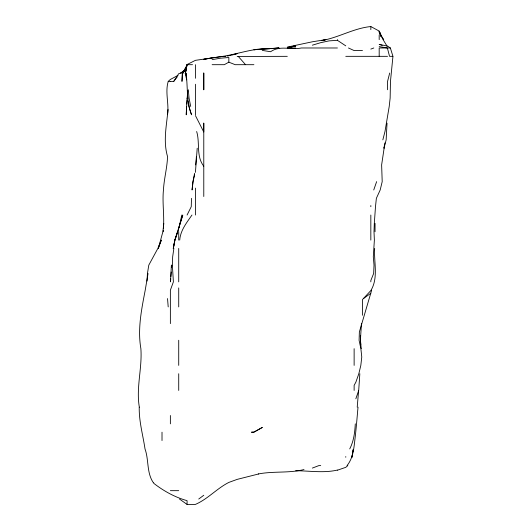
<?xml version="1.0" encoding="UTF-8"?>
<svg xmlns="http://www.w3.org/2000/svg" width="531" height="531" viewBox="0 0 531 531"><rect width="100%" height="100%" fill="white"/><g stroke="black" fill="none" stroke-linecap="round" stroke-linejoin="round"><path stroke-width="0.8" d="M375.025 231.742L375.052 223.385M387.026 123.152L386.156 139.859L383.993 148.215L384.451 145.175M191.492 198.328L191.253 206.678L187.078 215.035M359.832 373.738L358.704 390.438L355.836 398.794M186.547 106.452L186.235 114.802L187.078 98.175L187.841 98.096L187.078 98.175M163.216 231.742L163.282 230.222M163.356 228.702C164.55 215.792 162.147 202.882 163.448 189.979C164.039 178.721 167.192 167.816 167.544 156.565C163.462 142.726 165.951 128.734 167.504 114.802C169.21 103.598 164.895 92.308 168.234 81.389L170.371 79.438L178.024 75.382M187.383 98.096L187.689 91.266M358.624 390.438L357.217 407.144M147.021 281.098L147.439 273.505L148.786 265.148L157.846 248.442L161.338 240.092L158.318 248.442L162.884 231.742L163.8 223.385M358.007 407.144C357.024 418.309 356.142 429.44 354.788 440.557C353.792 449.345 352.83 458.465 347.042 465.614M187.197 98.096L187.708 90.502M171.38 265.148L170.517 281.855L170.73 278.815M170.896 276.538L171.228 271.985M361.438 323.618L360.41 340.325L361.239 348.675M197.213 148.215L195.428 172.356M171.599 267.425L171.785 265.148M355.285 423.851C354.854 432.453 353.765 441.155 349.73 448.907M187.197 100.24L186.812 104.056M195.693 164.915L196.404 156.565M167.577 114.046L168.028 109.486M384.915 142.899L381.63 164.915L382.201 181.622L380.189 189.979L376.366 198.328L375.49 206.678L374.315 223.385L374.003 231.742L374.375 240.092L373.3 256.798L374.016 265.148L373.645 273.505L370.83 280.507L370.83 281.855M173.863 248.442L172.661 256.798L172.363 265.148L173.385 281.855L170.371 290.205L170.371 323.618M352.013 457.264L353.128 449.671L352.883 451.184M351.92 457.264L352.644 452.704M148.043 273.505L145.215 290.205C141.525 309.493 137.469 329.021 140.881 348.675C142.295 368.322 135.982 387.584 139.328 407.144M181.502 73.039L183.076 73.039L187.078 64.702L185.425 73.039L186.905 64.689L192.514 64.689M173.239 248.442L174.872 240.092L182.777 215.035L178.721 228.144M194.598 173.272L192.965 181.622L192.063 189.979L193.038 181.622L194.592 174.792M185.425 73.039L187.078 64.689M181.814 215.035L178.92 227.978M179.724 240.092C180.44 230.348 186.666 222.728 191.963 215.035M389.694 73.039L387.537 81.482L387.537 89.746M382.838 139.859L384.988 131.509L389.216 106.452L390.139 98.096L390.464 81.389L392.947 56.332L390.365 47.982L387.537 46.071L379.187 44.418L382.22 45.354M354.131 390.438L354.131 385.387L355.896 382.088L358.83 373.738L360.821 365.381L361.77 357.031L360.881 348.675L359.095 340.325L359.368 331.975L371.654 290.205M177.792 231.742L178.721 228.742M177.6 231.742L174.872 240.092L173.312 248.442L174.872 240.092L177.527 232.498M373.738 189.979L376.632 181.622M371.076 290.205C378.477 277.481 373.797 262.354 374.654 248.442M183.076 73.039L186.673 66.66L182.618 73.039L186.182 67.643M170.371 81.389L173.73 81.389L178.721 73.663L180.879 73.039L185.837 69.01M186.135 67.57L182.379 73.039L181.974 81.389L182.418 73.039L183.972 71.36M173.73 81.389L177.221 76.922M362.481 315.268L362.481 299.564L370.83 290.576M347.818 465.614L345.774 467.333L337.424 470.2M198.74 499.027L203.778 495.257M363.489 298.561L370.83 293.212M253.898 64.689L235.187 64.689L228.841 62.173L224.301 64.689L212.135 64.689M187.078 64.536L195.428 60.335L223.266 56.332L220.484 56.717C237.058 54.454 252.869 47.989 269.841 48.62M180.374 73.039L182.611 71.964M312.367 468.077L318.846 465.614L320.717 465.614M370.83 49.098L373.817 47.982M312.367 45.175L320.717 42.666L329.067 40.88L337.424 40.323L345.774 45.858M232.638 54.859L237.191 53.618L229.598 55.549M258.637 473.964L237.191 479.374L228.841 482.413C216.834 488.48 207.833 499.034 195.428 504.404L187.078 504.45L179.485 499.027M288.067 47.617L295.661 45.792L288.067 47.478M227.281 56.04L228.841 55.742M287.304 47.093L312.367 41.79L325.861 39.626L321.454 40.615C338.446 37.728 353.633 28.223 370.83 26.55L379.187 31.07M212.135 57.826L203.778 59.306L220.484 56.658M288.067 47.511L295.661 46.184L287.304 47.498M212.135 59.645L220.484 58.198L228.841 57.501L228.841 62.173M304.011 469.55C288.93 473.353 273.458 471.01 258.338 473.964M224.228 56.585L225.728 56.332M337.424 470.061C323.651 473.247 309.573 470.778 295.661 470.745M237.191 56.472L287.304 56.332M278.908 47.982L253.898 49.748L269.841 48.719M272.118 48.58L278.954 48.095M270.604 48.527L278.954 48.042M379.008 31.276L381.271 36.593L379.187 31.276M383.243 39.626L383.701 39.626L382.201 37.88M287.304 47.982L295.661 47.982M337.424 47.982L301.402 47.982C291.134 50.14 279.93 45.082 270.604 51.726L262.248 50.399M390.365 47.982L379.187 47.982L379.187 56.332M362.481 50.571L354.131 50.571L348.449 47.982M345.774 56.332L387.537 56.332M392.847 56.332L389.542 56.332L387.378 47.982L379.187 46.622M168.234 81.389L170.053 81.389M170.371 490.671L178.721 490.671M238.207 56.332L245.541 64.689M203.778 166.216C195.912 156.214 200.167 142.958 196.656 131.509M383.097 39.626L387.132 46.323M383.528 39.626L379.187 32.378L380.827 36.002M379.512 31.973L382.765 38.929M153.081 482.321C146.549 472.298 148.939 459.839 145.009 448.907C142.945 435.015 138.936 421.335 139.235 407.144M195.428 115.585L203.778 132.046L203.778 123.152L203.778 196.51M379.373 31.276L381.338 36.593M185.14 73.039L186.726 79.876M190.702 106.452L189.056 98.096L188.293 89.746M195.428 188.113L195.428 215.035M186.68 78.356L185.996 73.039C188.034 86.965 186.189 101.501 191.538 114.802L188.917 106.452L188.558 101.892M360.31 335.771L360.761 344.878M167.53 298.561L168.208 306.911M379.187 34.993L379.187 39.626M370.83 26.55L370.83 29.643M370.83 205.55L370.83 206.678M370.83 215.035L370.83 240.092M354.131 348.675L354.131 365.381M345.774 456.567L345.774 457.264M337.424 39.626L337.424 40.323M195.428 64.689L195.428 78.289M195.428 84.25L195.428 114.802M187.078 504.45L187.078 500.66C174.971 497.301 163.541 490.956 153.665 483.243L153.665 482.387M178.721 231.742L178.721 240.092M178.721 248.442L178.721 281.855M178.721 287.928L178.721 306.911M178.721 340.252L178.721 365.381M178.721 373.738L178.721 390.438M170.371 415.501L170.371 423.851M162.015 432.201L162.015 440.557M203.778 73.039L203.778 89.746L203.778 73.039M262.248 427.482L253.898 432.201L251.428 432.201L253.898 432.101L262.248 427.482"/></g></svg>
